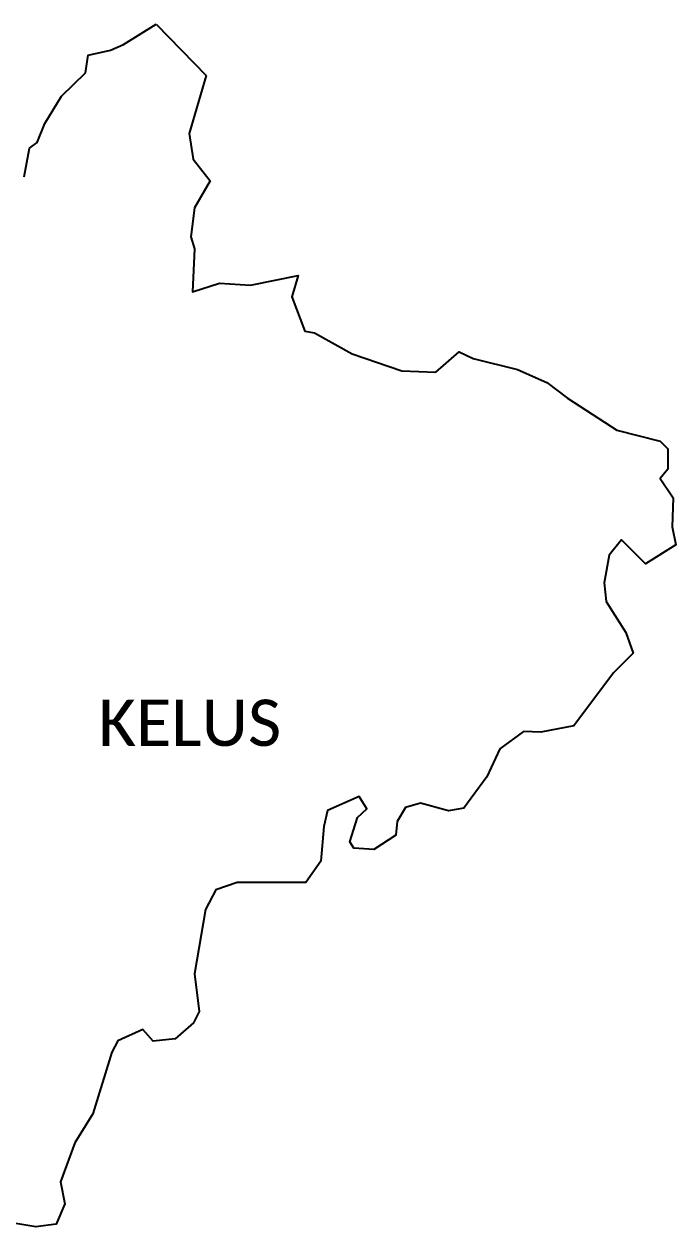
# Model space of a CAD drawing. Header units: metres. Extents: x 346663 to 350968, y 1759249 to 1763161.
# Drawn here: x 348947 to 350968, y 1759430 to 1763161 of the extents above; entities that cross this region are included whole.
import ezdxf

# ---------------------------------------------------------------- set-up
doc = ezdxf.new("R2010")
doc.units = ezdxf.units.M
doc.layers.add('VILLAGE NAME', color=250, linetype='Continuous')

msp = doc.modelspace()

# ---------------------------------------------------------------- linework, layer by layer
at = {"color": 6}
for points in [[(348946.9, 1762687.6), (348964.2, 1762776.8), (348987.7, 1762793.6), (349011.7, 1762852.4), (349063.3, 1762937.5), (349137.6, 1763010), (349146.1, 1763065.3), (349214.9, 1763080.3), (349255.6, 1763097.8), (349356.4, 1763161.3)], [(349356.4, 1763161.3), (349511.7, 1763002.2)], [(349511.7, 1763002.2), (349458.6, 1762821.9), (349471.6, 1762742.6), (349524.4, 1762675.1), (349475.6, 1762590.8), (349464.6, 1762501.6), (349475.2, 1762464.4), (349469.6, 1762330.7), (349552.9, 1762357.7), (349648.9, 1762351.3), (349796.5, 1762381.4), (349777.1, 1762315.3), (349817.5, 1762209.2), (349847.4, 1762203.5), (349964.4, 1762138.4), (350117.9, 1762085.9), (350223.7, 1762081.8), (350296.3, 1762144.9), (350339.7, 1762123.9), (350477.2, 1762089.6), (350567.3, 1762049.8), (350632, 1762001.1), (350784.6, 1761901.6), (350919.2, 1761867.1), (350943.2, 1761844), (350942.9, 1761780.9), (350919.4, 1761751.8), (350959.5, 1761691.5), (350956.6, 1761602.4), (350967.9, 1761546.1), (350874, 1761487.1), (350799.4, 1761562), (350761.1, 1761513.7), (350745.3, 1761428), (350751.3, 1761370), (350812.7, 1761274.2), (350835.1, 1761210.4), (350774.4, 1761148.9), (350651.6, 1760985), (350549.2, 1760965), (350495.5, 1760967), (350422, 1760913.8), (350381.8, 1760826.2), (350310.6, 1760729.8), (350262.8, 1760720.8), (350175.8, 1760745), (350129.9, 1760731), (350103.4, 1760687.8), (350100.1, 1760645.7), (350031.6, 1760600.9), (349969.1, 1760605.2), (349957.5, 1760625.2), (349980.5, 1760700.3), (350010.1, 1760726.9), (349985.7, 1760766), (349888, 1760722.3), (349876.1, 1760672.5), (349867.2, 1760565.3), (349821.1, 1760499.1), (349607.9, 1760498.3), (349541.1, 1760476.1), (349509.8, 1760414.8), (349475.3, 1760215.4), (349490.2, 1760098.9), (349472.1, 1760063.4), (349415.9, 1760014.3), (349347.4, 1760006.5), (349315.8, 1760043.3), (349237.5, 1760007.9), (349219.2, 1759972.2), (349160.3, 1759781.7), (349104.5, 1759691.1), (349059.7, 1759570.5), (349073, 1759502.1), (349046.7, 1759439.3), (348983.8, 1759430.5), (348791.8, 1759462.7)]]:
    msp.add_lwpolyline(points, dxfattribs=at)

# ---------------------------------------------------------------- texts
at = {"layer": 'VILLAGE NAME', "insert": (349177.7, 1761066.1), "char_height": 143.7, "attachment_point": 1, "rotation": 359.9793}
msp.add_mtext_dynamic_manual_height_columns('{\\fCalibri|b0|i0|c0|p34;KELUS}', width=1418, gutter_width=718.5, heights=[0], dxfattribs=at)

doc.saveas('drawing.dxf')
